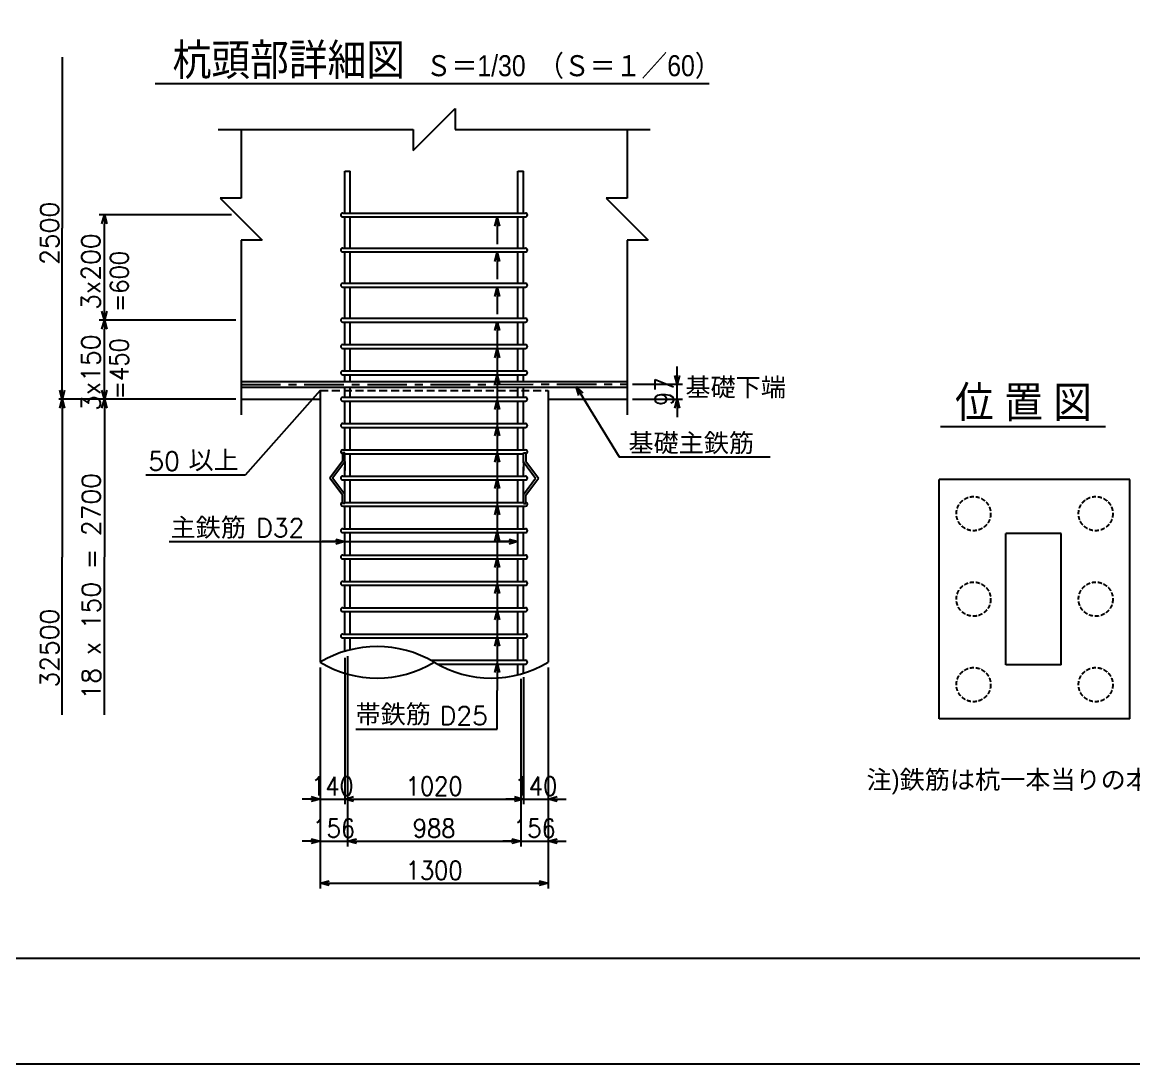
# Model space of a CAD drawing. Extents: x 92661 to 134711, y 44762 to 74462.
# Drawn here: x 115448 to 126009, y 44762 to 54658 of the extents above; entities that cross this region are included whole.
import ezdxf
from ezdxf.enums import TextEntityAlignment as Align

# ---------------------------------------------------------------- set-up
doc = ezdxf.new("R2010")
doc.units = 0
doc.header["$LTSCALE"] = 300
doc.header["$MEASUREMENT"] = 0
doc.linetypes.add('CENTER', pattern=[2, 1.25, -0.25, 0.25, -0.25])
doc.linetypes.add('HIDDEN', pattern=[0.375, 0.25, -0.125])
doc.layers.get('0').update_dxf_attribs({"linetype": 'CONTINUOUS'})
doc.layers.get('DEFPOINTS').update_dxf_attribs({"linetype": 'CONTINUOUS'})
for name, color, linetype in [('LAYER001', 7, 'CONTINUOUS'), ('スペーサー-2', 3, 'CONTINUOUS'), ('寸法', 1, 'CONTINUOUS'), ('引き出し横', 1, 'CONTINUOUS'), ('引き出し縦', 1, 'CONTINUOUS'), ('文字', 3, 'CONTINUOUS'), ('杭主筋', 2, 'CONTINUOUS'), ('枠', 7, 'CONTINUOUS'), ('構造', 3, 'CONTINUOUS'), ('構造線', 3, 'CONTINUOUS'), ('肋筋', 3, 'CONTINUOUS'), ('記号', 2, 'CONTINUOUS')]:
    doc.layers.add(name, color=color, linetype=linetype)
doc.styles.add('MS明朝', font='MS PMincho.ttf')
doc.styles.add('romans', font='ROMANS.shx', dxfattribs={"width": 0.9, "bigfont": 'EXTFONT.shx'})
doc.styles.get("Standard").update_dxf_attribs({"font": 'romans.shx', "bigfont": 'extfont.shx'})
doc.styles.add('ｽﾀｲﾙ1', font='ROMANS.shx', dxfattribs={"bigfont": 'EXTFONT.shx'})
doc.dimstyles.new('ST-50-30', dxfattribs={"dimscale": 50, "dimtxt": 3.5, "dimasz": 1.7, "dimexe": 1, "dimexo": 1, "dimgap": 1, "dimtad": 0, "dimdec": 0, "dimlfac": 0.6, "dimzin": 0, "dimdsep": 46, "dimtxsty": 'romans', "dimblk": 'OPEN30', "dimcen": 1, "dimdle": 3, "dimclrd": 1, "dimclre": 1, "dimclrt": 3, "dimaunit": 1, "dimadec": 0, "dimazin": 0, "dimtfac": 1, "dimtdec": 0, "dimtix": 1, "dimtmove": 2, "dimatfit": 3, "dimldrblk": 'OPEN30', "dimfxl": 0, "dimtvp": 0.7, "dimtolj": 1, "dimtzin": 0, "dimarcsym": 0})
doc.dimstyles.get("Standard").update_dxf_attribs({"dimtxt": 0.18, "dimasz": 0.18, "dimexe": 0.18, "dimexo": 0.0625, "dimgap": 0.09, "dimtad": 0, "dimtih": 1, "dimtoh": 1, "dimdec": 4, "dimzin": 0, "dimdsep": 46, "dimtxsty": 'Standard', "dimcen": 0.09, "dimadec": 0, "dimazin": 0, "dimtfac": 1, "dimtdec": 4, "dimtofl": 0, "dimtmove": 0, "dimatfit": 3, "dimfxl": 0, "dimtolj": 1, "dimtzin": 0, "dimarcsym": 0})
doc.dimstyles.new('矢', dxfattribs={"dimscale": 50, "dimtxt": 3.5, "dimasz": 1.7, "dimexe": 1, "dimexo": 0.7, "dimgap": 0.09, "dimtad": 0, "dimdec": 0, "dimzin": 0, "dimdsep": 46, "dimtxsty": 'romans', "dimblk": 'OPEN30', "dimcen": 1, "dimdle": 1, "dimclrd": 1, "dimclre": 1, "dimclrt": 3, "dimaunit": 1, "dimadec": 0, "dimazin": 0, "dimtfac": 1, "dimtdec": 0, "dimtix": 1, "dimtmove": 2, "dimatfit": 3, "dimldrblk": 'OPEN30', "dimfxl": 0, "dimtvp": 0.7, "dimtolj": 1, "dimtzin": 0, "dimarcsym": 0})

# ---------------------------------------------------------------- blocks, each defined once
blk = doc.blocks.new('_Open30')
at = {"color": 0, "lineweight": -2}
for p, q in [((-1, 0.26794919), (0, 0)), ((0, 0), (-1, -0.26794919)), ((0, 0), (-1, 0))]:
    blk.add_line(p, q, dxfattribs=at)
blk = doc.blocks.new('*D1')
at = {"layer": 'DEFPOINTS', "color": 0, "linetype": 'Continuous'}
for p in [(118278.3934306322, 48577.0832777594), (120445.0608513712, 48577.08360704192), (120445.0608513712, 46477.11360704212)]:
    blk.add_point(p, dxfattribs=at)
at = {"layer": '寸法', "color": 1, "linetype": 'Continuous', "lineweight": -2}
for p, q in [((118278.3934306322, 48527.0832777594), (118278.3934306322, 46427.11360704212)), ((120445.0608513712, 48527.08360704192), (120445.0608513712, 46427.11360704212)), ((118363.3934306322, 46477.11360704212), (120360.0608513712, 46477.11360704212))]:
    blk.add_line(p, q, dxfattribs=at)
at = {"layer": '寸法', "color": 1, "linetype": 'Continuous', "lineweight": -2, "xscale": 85, "yscale": 85, "zscale": 85, "rotation": 180}
blk.add_blockref('_Open30', (118278.3934306322, 46477.11360704212), dxfattribs=at)
at = {"layer": '寸法', "color": 1, "linetype": 'Continuous', "lineweight": -2, "xscale": 85, "yscale": 85, "zscale": 85}
blk.add_blockref('_Open30', (120445.0608513712, 46477.11360704212), dxfattribs=at)
at = {"layer": '寸法', "color": 3, "linetype": 'Continuous', "insert": (119361.7271410017, 46599.61360704212), "char_height": 175, "attachment_point": 5, "style": 'romans'}
blk.add_mtext('\\A1;1300', dxfattribs=at)
blk = doc.blocks.new('*D2')
at = {"color": 1, "linetype": 'ByBlock'}
for p, q in [((118538.393351371, 48634.87360704158), (118538.393351371, 46827.11360704212)), ((120185.0583513709, 48419.29360704153), (120185.0583513709, 46827.11360704212)), ((118623.393351371, 46877.11360704212), (120100.0583513709, 46877.11360704212))]:
    blk.add_line(p, q, dxfattribs=at)
at = {"layer": 'DEFPOINTS', "color": 0, "linetype": 'ByBlock'}
for p in [(118538.393351371, 48684.87360704158), (120185.0583513709, 48469.29360704153), (120185.0583513709, 46877.11360704212)]:
    blk.add_point(p, dxfattribs=at)
at = {"color": 1, "linetype": 'ByBlock', "xscale": 85, "yscale": 85, "zscale": 85, "rotation": 180}
blk.add_blockref('_Open30', (118538.393351371, 46877.11360704212), dxfattribs=at)
at = {"color": 1, "linetype": 'ByBlock', "xscale": 85, "yscale": 85, "zscale": 85}
blk.add_blockref('_Open30', (120185.0583513709, 46877.11360704212), dxfattribs=at)
at = {"color": 3, "linetype": 'ByBlock', "insert": (119361.7258513709, 46999.61360704212), "char_height": 175, "attachment_point": 5, "style": 'romans'}
blk.add_mtext('\\A1;988', dxfattribs=at)
blk = doc.blocks.new('*D3')
at = {"layer": 'DEFPOINTS', "color": 0, "linetype": 'Continuous'}
for p in [(118511.7258513711, 48670.21360704157), (120211.7258513711, 48483.95860704177), (120211.7258513711, 47277.11360704212)]:
    blk.add_point(p, dxfattribs=at)
at = {"layer": '寸法', "color": 1, "linetype": 'Continuous', "lineweight": -2}
for p, q in [((118511.7258513711, 48620.21360704157), (118511.7258513711, 47227.11360704212)), ((120211.7258513711, 48433.95860704177), (120211.7258513711, 47227.11360704212)), ((118596.7258513711, 47277.11360704212), (120126.7258513711, 47277.11360704212))]:
    blk.add_line(p, q, dxfattribs=at)
at = {"layer": '寸法', "color": 1, "linetype": 'Continuous', "lineweight": -2, "xscale": 85, "yscale": 85, "zscale": 85, "rotation": 180}
blk.add_blockref('_Open30', (118511.7258513711, 47277.11360704212), dxfattribs=at)
at = {"layer": '寸法', "color": 1, "linetype": 'Continuous', "lineweight": -2, "xscale": 85, "yscale": 85, "zscale": 85}
blk.add_blockref('_Open30', (120211.7258513711, 47277.11360704212), dxfattribs=at)
at = {"layer": '寸法', "color": 3, "linetype": 'Continuous', "insert": (119361.7258513711, 47399.61360704212), "char_height": 175, "attachment_point": 5, "style": 'romans'}
blk.add_mtext('\\A1;1020', dxfattribs=at)
blk = doc.blocks.new('*D4')
at = {"color": 1, "linetype": 'ByBlock'}
for p, q in [((118538.393351371, 48634.87360704158), (118538.393351371, 46827.11360704212)), ((118278.390851371, 48527.08360704192), (118278.390851371, 46827.11360704212)), ((118193.390851371, 46877.11360704212), (118108.390851371, 46877.11360704212)), ((118278.390851371, 46877.11360704212), (118538.393351371, 46877.11360704212)), ((118623.393351371, 46877.11360704212), (118708.393351371, 46877.11360704212))]:
    blk.add_line(p, q, dxfattribs=at)
at = {"layer": 'DEFPOINTS', "color": 0, "linetype": 'ByBlock'}
for p in [(118538.393351371, 48684.87360704158), (118278.390851371, 48577.08360704192), (118538.393351371, 46877.11360704212)]:
    blk.add_point(p, dxfattribs=at)
at = {"color": 1, "linetype": 'ByBlock', "xscale": 85, "yscale": 85, "zscale": 85}
blk.add_blockref('_Open30', (118278.390851371, 46877.11360704212), dxfattribs=at)
at = {"color": 1, "linetype": 'ByBlock', "xscale": 85, "yscale": 85, "zscale": 85, "rotation": 180}
blk.add_blockref('_Open30', (118538.393351371, 46877.11360704212), dxfattribs=at)
at = {"color": 3, "linetype": 'ByBlock', "insert": (118408.392101371, 46999.61360704212), "char_height": 175, "attachment_point": 5, "style": 'romans'}
blk.add_mtext('\\A1;156', dxfattribs=at)
blk = doc.blocks.new('*D5')
at = {"layer": 'DEFPOINTS', "color": 0, "linetype": 'Continuous'}
for p in [(118511.7258513711, 48670.21360704157), (118278.390851371, 48577.08360704192), (118511.7258513711, 47277.11360704212)]:
    blk.add_point(p, dxfattribs=at)
at = {"layer": '寸法', "color": 1, "linetype": 'Continuous', "lineweight": -2}
for p, q in [((118511.7258513711, 48620.21360704157), (118511.7258513711, 47227.11360704212)), ((118278.390851371, 48527.08360704192), (118278.390851371, 47227.11360704212)), ((118193.390851371, 47277.11360704212), (118108.390851371, 47277.11360704212)), ((118278.390851371, 47277.11360704212), (118511.7258513711, 47277.11360704212)), ((118596.7258513711, 47277.11360704212), (118681.7258513711, 47277.11360704212))]:
    blk.add_line(p, q, dxfattribs=at)
at = {"layer": '寸法', "color": 1, "linetype": 'Continuous', "lineweight": -2, "xscale": 85, "yscale": 85, "zscale": 85}
blk.add_blockref('_Open30', (118278.390851371, 47277.11360704212), dxfattribs=at)
at = {"layer": '寸法', "color": 1, "linetype": 'Continuous', "lineweight": -2, "xscale": 85, "yscale": 85, "zscale": 85, "rotation": 180}
blk.add_blockref('_Open30', (118511.7258513711, 47277.11360704212), dxfattribs=at)
at = {"layer": '寸法', "color": 3, "linetype": 'Continuous', "insert": (118395.0583513711, 47399.61360704212), "char_height": 175, "attachment_point": 5, "style": 'romans'}
blk.add_mtext('\\A1;140', dxfattribs=at)
blk = doc.blocks.new('*D10')
at = {"layer": 'DEFPOINTS', "color": 0, "linetype": 'Continuous'}
for p in [(115828.360851371, 54326.90360704192), (115828.360851371, 54326.90360704192), (115828.360851371, 51076.90360704192)]:
    blk.add_point(p, dxfattribs=at)
at = {"layer": '寸法', "color": 0, "linetype": 'Continuous', "lineweight": -2}
for p, q in [((115828.298351371, 54326.90360704192), (115828.180851371, 54326.90360704192)), ((115828.360851371, 54326.72360704192), (115828.360851371, 52702.08360704192)), ((115828.360851371, 51077.08360704192), (115828.360851371, 52701.72360704192)), ((115828.298351371, 51076.90360704192), (115828.180851371, 51076.90360704192))]:
    blk.add_line(p, q, dxfattribs=at)
at = {"layer": '寸法', "color": 0, "linetype": 'Continuous'}
for points in [[(115828.330851371, 54326.72360704192), (115828.390851371, 54326.72360704192), (115828.360851371, 54326.90360704192)], [(115828.330851371, 51077.08360704192), (115828.390851371, 51077.08360704192), (115828.360851371, 51076.90360704192)]]:
    blk.add_solid(points, dxfattribs=at)
at = {"layer": '寸法', "color": 0, "linetype": 'Continuous', "insert": (115828.360851371, 52701.90360704195), "char_height": 0.18, "attachment_point": 5}
blk.add_mtext('\\A1;3250.0000', dxfattribs=at)
blk = doc.blocks.new('*D11')
at = {"layer": 'DEFPOINTS', "color": 0, "linetype": 'Continuous'}
for p in [(116228.4208513708, 51077.26360704191), (116228.4208513708, 51077.26360704191), (116228.4208513708, 48077.26360704191)]:
    blk.add_point(p, dxfattribs=at)
at = {"layer": '寸法', "color": 0, "linetype": 'Continuous', "lineweight": -2}
for p, q in [((116228.3583513708, 51077.26360704191), (116228.2408513708, 51077.26360704191)), ((116228.4208513708, 51077.08360704191), (116228.4208513708, 49577.44360704191)), ((116228.4208513708, 48077.44360704191), (116228.4208513708, 49577.08360704191)), ((116228.3583513708, 48077.26360704191), (116228.2408513708, 48077.26360704191))]:
    blk.add_line(p, q, dxfattribs=at)
at = {"layer": '寸法', "color": 0, "linetype": 'Continuous'}
for points in [[(116228.3908513708, 51077.08360704191), (116228.4508513708, 51077.08360704191), (116228.4208513708, 51077.26360704191)], [(116228.3908513708, 48077.44360704191), (116228.4508513708, 48077.44360704191), (116228.4208513708, 48077.26360704191)]]:
    blk.add_solid(points, dxfattribs=at)
at = {"layer": '寸法', "color": 0, "linetype": 'Continuous', "insert": (116228.4208513708, 49577.26360704193), "char_height": 0.18, "attachment_point": 5}
blk.add_mtext('\\A1;3000.0000', dxfattribs=at)
blk = doc.blocks.new('*D12')
at = {"layer": 'DEFPOINTS', "color": 0, "linetype": 'Continuous'}
for p in [(115828.360851371, 51076.90360704192), (115828.360851371, 51076.90360704192), (115828.360851371, 48076.90360704192)]:
    blk.add_point(p, dxfattribs=at)
at = {"layer": '寸法', "color": 0, "linetype": 'Continuous', "lineweight": -2}
for p, q in [((115828.298351371, 51076.90360704192), (115828.180851371, 51076.90360704192)), ((115828.360851371, 51076.72360704192), (115828.360851371, 49577.08360704192)), ((115828.360851371, 48077.08360704192), (115828.360851371, 49576.72360704192)), ((115828.298351371, 48076.90360704192), (115828.180851371, 48076.90360704192))]:
    blk.add_line(p, q, dxfattribs=at)
at = {"layer": '寸法', "color": 0, "linetype": 'Continuous'}
for points in [[(115828.330851371, 51076.72360704192), (115828.390851371, 51076.72360704192), (115828.360851371, 51076.90360704192)], [(115828.330851371, 48077.08360704192), (115828.390851371, 48077.08360704192), (115828.360851371, 48076.90360704192)]]:
    blk.add_solid(points, dxfattribs=at)
at = {"layer": '寸法', "color": 0, "linetype": 'Continuous', "insert": (115828.360851371, 49576.90360704195), "char_height": 0.18, "attachment_point": 5}
blk.add_mtext('\\A1;3000.0000', dxfattribs=at)
blk = doc.blocks.new('*D13')
at = {"layer": 'DEFPOINTS', "color": 0, "linetype": 'Continuous'}
for p in [(116228.4208513708, 51827.08320704191), (117528.390851371, 51827.08320704191), (117528.390851371, 51077.08360704192)]:
    blk.add_point(p, dxfattribs=at)
at = {"layer": '寸法', "color": 1, "linetype": 'Continuous', "lineweight": -2}
for p, q in [((117478.390851371, 51827.08320704191), (116178.4208513708, 51827.08320704191)), ((116228.4208513708, 51162.08360704192), (116228.4208513708, 51742.08320704191)), ((117478.390851371, 51077.08360704192), (116178.4208513708, 51077.08360704192))]:
    blk.add_line(p, q, dxfattribs=at)
at = {"layer": '寸法', "color": 1, "linetype": 'Continuous', "lineweight": -2, "xscale": 85, "yscale": 85, "zscale": 85}
for p, rotation in [((116228.4208513708, 51827.08320704191), 90), ((116228.4208513708, 51077.08360704192), 270)]:
    blk.add_blockref('_Open30', p, dxfattribs=dict(at, rotation=rotation))
at = {"layer": '寸法', "color": 3, "linetype": 'Continuous', "insert": (116369.399077828, 51365.29099172748), "char_height": 175, "attachment_point": 5, "rotation": 90, "style": 'romans'}
blk.add_mtext('\\A1;=450', dxfattribs=at)
blk = doc.blocks.new('*D14')
at = {"layer": 'DEFPOINTS', "color": 0, "linetype": 'Continuous'}
for p in [(116228.4208513708, 52827.08310704191), (117487.5404905345, 52827.08310704191), (117528.390851371, 51827.08320704191)]:
    blk.add_point(p, dxfattribs=at)
at = {"layer": '寸法', "color": 1, "linetype": 'Continuous', "lineweight": -2}
for p, q in [((117437.5404905345, 52827.08310704191), (116178.4208513708, 52827.08310704191)), ((116228.4208513708, 51912.08320704191), (116228.4208513708, 52742.08310704191)), ((117478.390851371, 51827.08320704191), (116178.4208513708, 51827.08320704191))]:
    blk.add_line(p, q, dxfattribs=at)
at = {"layer": '寸法', "color": 1, "linetype": 'Continuous', "lineweight": -2, "xscale": 85, "yscale": 85, "zscale": 85}
for p, rotation in [((116228.4208513708, 52827.08310704191), 90), ((116228.4208513708, 51827.08320704191), 270)]:
    blk.add_blockref('_Open30', p, dxfattribs=dict(at, rotation=rotation))
at = {"layer": '寸法', "color": 3, "linetype": 'Continuous', "insert": (116370.8774638371, 52194.5346996263), "char_height": 175, "attachment_point": 5, "rotation": 90, "style": 'romans'}
blk.add_mtext('\\A1;=600', dxfattribs=at)
blk = doc.blocks.new('*D35')
at = {"color": 1, "linetype": 'ByBlock'}
for p, q in [((120445.0608513712, 48527.08360704192), (120445.0608513712, 46827.11360704212)), ((120185.0583513709, 48419.29360704153), (120185.0583513709, 46827.11360704212)), ((120100.0583513709, 46877.11360704212), (120015.0583513709, 46877.11360704212)), ((120185.0583513709, 46877.11360704212), (120445.0608513712, 46877.11360704212)), ((120530.0608513712, 46877.11360704212), (120615.0608513712, 46877.11360704212))]:
    blk.add_line(p, q, dxfattribs=at)
at = {"layer": 'DEFPOINTS', "color": 0, "linetype": 'ByBlock'}
for p in [(120445.0608513712, 48577.08360704192), (120185.0583513709, 48469.29360704153), (120445.0608513712, 46877.11360704212)]:
    blk.add_point(p, dxfattribs=at)
at = {"color": 1, "linetype": 'ByBlock', "xscale": 85, "yscale": 85, "zscale": 85}
blk.add_blockref('_Open30', (120185.0583513709, 46877.11360704212), dxfattribs=at)
at = {"color": 1, "linetype": 'ByBlock', "xscale": 85, "yscale": 85, "zscale": 85, "rotation": 180}
blk.add_blockref('_Open30', (120445.0608513712, 46877.11360704212), dxfattribs=at)
at = {"color": 3, "linetype": 'ByBlock', "insert": (120315.059601371, 46999.61360704212), "char_height": 175, "attachment_point": 5, "style": 'romans'}
blk.add_mtext('\\A1;156', dxfattribs=at)
blk = doc.blocks.new('*D36')
at = {"layer": 'DEFPOINTS', "color": 0, "linetype": 'Continuous'}
for p in [(120211.7258513711, 48483.95860704177), (120445.0608513712, 48577.08360704192), (120445.0608513712, 47277.11360704212)]:
    blk.add_point(p, dxfattribs=at)
at = {"layer": '寸法', "color": 1, "linetype": 'Continuous', "lineweight": -2}
for p, q in [((120445.0608513712, 48527.08360704192), (120445.0608513712, 47227.11360704212)), ((120211.7258513711, 48433.95860704177), (120211.7258513711, 47227.11360704212)), ((120126.7258513711, 47277.11360704212), (120041.7258513711, 47277.11360704212)), ((120211.7258513711, 47277.11360704212), (120445.0608513712, 47277.11360704212)), ((120530.0608513712, 47277.11360704212), (120615.0608513712, 47277.11360704212))]:
    blk.add_line(p, q, dxfattribs=at)
at = {"layer": '寸法', "color": 1, "linetype": 'Continuous', "lineweight": -2, "xscale": 85, "yscale": 85, "zscale": 85}
blk.add_blockref('_Open30', (120211.7258513711, 47277.11360704212), dxfattribs=at)
at = {"layer": '寸法', "color": 1, "linetype": 'Continuous', "lineweight": -2, "xscale": 85, "yscale": 85, "zscale": 85, "rotation": 180}
blk.add_blockref('_Open30', (120445.0608513712, 47277.11360704212), dxfattribs=at)
at = {"layer": '寸法', "color": 3, "linetype": 'Continuous', "insert": (120328.3933513711, 47399.61360704212), "char_height": 175, "attachment_point": 5, "style": 'romans'}
blk.add_mtext('\\A1;140', dxfattribs=at)
blk = doc.blocks.new('*D37')
at = {"layer": 'DEFPOINTS', "color": 0, "linetype": 'Continuous'}
for p in [(121195.0608513712, 51217.91694037525), (121670.8143771226, 51217.91694037525), (121195.0608513712, 51077.08360704192)]:
    blk.add_point(p, dxfattribs=at)
at = {"layer": '寸法', "color": 1, "linetype": 'Continuous', "lineweight": -2}
for p, q in [((121670.8143771226, 51302.91694037525), (121670.8143771226, 51387.91694037525)), ((121245.0608513712, 51217.91694037525), (121720.8143771226, 51217.91694037525)), ((121670.8143771226, 51077.08360704192), (121670.8143771226, 51217.91694037525)), ((121245.0608513712, 51077.08360704192), (121720.8143771226, 51077.08360704192)), ((121670.8143771226, 50992.08360704192), (121670.8143771226, 50907.08360704192))]:
    blk.add_line(p, q, dxfattribs=at)
at = {"layer": '寸法', "color": 1, "linetype": 'Continuous', "lineweight": -2, "xscale": 85, "yscale": 85, "zscale": 85}
for p, rotation in [((121670.8143771226, 51217.91694037525), 270), ((121670.8143771226, 51077.08360704192), 90)]:
    blk.add_blockref('_Open30', p, dxfattribs=dict(at, rotation=rotation))
at = {"layer": '寸法', "color": 3, "linetype": 'Continuous', "insert": (121548.3143771225, 51147.50027370861), "char_height": 175, "attachment_point": 5, "rotation": 90, "style": 'romans'}
blk.add_mtext('\\A1;97', dxfattribs=at)

msp = doc.modelspace()

# ---------------------------------------------------------------- linework, layer by layer
at = {"layer": 'LAYER001', "color": 4, "linetype": 'HIDDEN', "ltscale": 0.5}
for centre in [(124486.5184926808, 49989.05140620613), (125646.9862969275, 49989.05140620613), (124486.5184926808, 49176.55140620613), (125646.9862969275, 49176.55140620613), (124486.5184926808, 48364.05140620613), (125646.9862969275, 48364.05140620613)]:
    msp.add_circle(centre, 162.5, dxfattribs=at)
at = {"layer": 'スペーサー-2', "color": 3, "linetype": 'Continuous'}
for p, q in [((118490.0608513709, 50488.64227371034), (118370.7708513707, 50326.75727371045)), ((118511.7258513711, 50481.52227371049), (118397.6808513712, 50326.75727371045)), ((118511.7258513711, 50568.41727371013), (118490.0608513709, 50568.41727371013)), ((118490.0608513709, 50568.41727371013), (118490.0608513709, 50488.64227371034)), ((118511.7258513711, 50485.41727371013), (118511.7258513711, 50398.52227371049)), ((120211.7258513718, 50568.41727371013), (120233.3908513713, 50568.41727371013)), ((120211.7258513718, 50485.41727371013), (120211.7258513718, 50398.52227371049)), ((120211.7258513718, 50481.52227371049), (120325.7708513717, 50326.75727371045)), ((120233.3908513713, 50568.41727371013), (120233.3908513713, 50488.64227371034)), ((120233.3908513713, 50488.64227371034), (120352.6808513715, 50326.75727371045)), ((118490.0608513709, 50164.87727371007), (118370.7708513707, 50326.75727371045)), ((118511.7258513711, 50171.99727371064), (118397.6808513712, 50326.75727371045)), ((120211.7258513718, 50171.99727371064), (120325.7708513717, 50326.75727371045)), ((120233.3908513713, 50164.87727371007), (120352.6808513715, 50326.75727371045)), ((118490.0608513709, 50085.10227371028), (118490.0608513709, 50164.87727371007)), ((120233.3908513713, 50085.10227371028), (120233.3908513713, 50164.87727371007)), ((118511.7258513711, 50085.10227371028), (118490.0608513709, 50085.10227371028)), ((118511.7258513711, 50002.10227371028), (118511.7258513711, 50058.74860704198)), ((120211.7258513718, 50085.10227371028), (120233.3908513713, 50085.10227371028)), ((120211.7258513718, 50002.10227371028), (120211.7258513718, 50058.74860704198))]:
    msp.add_line(p, q, dxfattribs=at)
at = {"layer": '寸法', "linetype": 'Continuous'}
msp.add_line((119960.0817914415, 47942.71860704166), (119960.0817914415, 48309.28030377137), dxfattribs=at)
at = {"layer": '引き出し横', "color": 1, "linetype": 'Continuous'}
for p, q in [((120715.0987952904, 51189.58527370881), (121120.523508766, 50528.74860704169)), ((116178.4208513708, 51077.08360704192), (115795.0099515918, 51077.08360704192)), ((121120.523508766, 50528.74860704169), (122554.792913978, 50528.74860704169)), ((116843.5904362018, 49722.918607042), (120158.3908513706, 49722.91860704198))]:
    msp.add_line(p, q, dxfattribs=at)
at = {"layer": '引き出し縦', "color": 1, "linetype": 'Continuous'}
msp.add_line((118617.7411825223, 47942.71860704166), (119960.0817914415, 47942.71860704166), dxfattribs=at)
at = {"layer": '杭主筋', "color": 3, "linetype": 'Continuous'}
for p, q in [((118511.7258513711, 53243.74960704191), (118565.0608513709, 53243.74960704191)), ((118511.7258513711, 52845.41810704184), (118511.7258513711, 53243.74960704191)), ((118565.0608513709, 52845.41810704184), (118565.0608513709, 53243.74960704191)), ((120158.3908513706, 53243.74960704191), (120211.7258513711, 53243.74960704191)), ((120158.3908513706, 52845.41810704184), (120158.3908513706, 53243.74960704191)), ((120211.7258513711, 52845.41810704184), (120211.7258513711, 53243.74960704191)), ((118511.7258513711, 52720.41810704184), (118511.7258513711, 52808.74810704197)), ((118511.7258513711, 52512.08480704184), (118511.7258513711, 52808.74810704197)), ((118565.0608513709, 52720.41810704184), (118565.0608513709, 52808.74810704197)), ((118565.0608513709, 52512.08480704184), (118565.0608513709, 52808.74810704197)), ((120158.3908513706, 52720.41810704184), (120158.3908513706, 52808.74810704197)), ((120158.3908513706, 52512.08480704184), (120158.3908513706, 52808.74810704197)), ((120211.7258513711, 52720.41810704184), (120211.7258513711, 52808.74810704197)), ((120211.7258513711, 52512.08480704184), (120211.7258513711, 52808.74810704197)), ((118511.7258513711, 52178.75150704184), (118511.7258513711, 52475.41480704198)), ((118565.0608513709, 52178.75150704184), (118565.0608513709, 52475.41480704198)), ((120158.3908513706, 52178.75150704184), (120158.3908513706, 52475.41480704198)), ((120211.7258513711, 52178.75150704184), (120211.7258513711, 52475.41480704198)), ((118511.7258513711, 51845.41820704185), (118511.7258513711, 52142.08150704198)), ((118565.0608513709, 51845.41820704185), (118565.0608513709, 52142.08150704198)), ((120158.3908513706, 51845.41820704185), (120158.3908513706, 52142.08150704198)), ((120211.7258513711, 51845.41820704185), (120211.7258513711, 52142.08150704198)), ((118511.7258513711, 51595.41860704185), (118511.7258513711, 51808.74820704198)), ((118565.0608513709, 51595.41860704185), (118565.0608513709, 51808.74820704198)), ((120158.3908513706, 51595.41860704185), (120158.3908513706, 51808.74820704198)), ((120211.7258513711, 51595.41860704185), (120211.7258513711, 51808.74820704198)), ((118511.7258513711, 51345.41860704184), (118511.7258513711, 51558.74860704199)), ((118565.0608513709, 51345.41860704184), (118565.0608513709, 51558.74860704199)), ((120158.3908513706, 51345.41860704184), (120158.3908513706, 51558.74860704199)), ((120211.7258513711, 51345.41860704184), (120211.7258513711, 51558.74860704199)), ((117528.390851371, 51243.75360704193), (121195.0608513712, 51243.75360704193)), ((118511.7258513711, 51243.75360704193), (118511.7258513711, 51308.74860704198)), ((118565.0608513709, 51243.75360704193), (118565.0608513709, 51308.74860704198)), ((120158.3908513706, 51243.75360704193), (120158.3908513706, 51308.74860704198)), ((120211.7258513711, 51243.75360704193), (120211.7258513711, 51308.74860704198)), ((117528.390851371, 51190.41860704214), (121195.0608513712, 51190.41860704214)), ((118511.7258513711, 51095.41860704185), (118511.7258513711, 51190.41860704214)), ((118565.0608513709, 51095.41860704185), (118565.0608513709, 51190.41860704214)), ((120158.3908513706, 51095.41860704185), (120158.3908513706, 51190.41860704214)), ((120211.7258513711, 51095.41860704185), (120211.7258513711, 51190.41860704214)), ((118511.7258513711, 50845.41860704186), (118511.7258513711, 51058.74860704198)), ((118565.0608513709, 50845.41860704186), (118565.0608513709, 51058.74860704198)), ((120158.3908513706, 50845.41860704186), (120158.3908513706, 51058.74860704198)), ((120211.7258513711, 50845.41860704186), (120211.7258513711, 51058.74860704198)), ((118511.7258513711, 50595.41860704185), (118511.7258513711, 50808.74860704199)), ((118565.0608513709, 50595.41860704185), (118565.0608513709, 50808.74860704199)), ((120158.3908513706, 50595.41860704185), (120158.3908513706, 50808.74860704199)), ((120211.7258513711, 50595.41860704185), (120211.7258513711, 50808.74860704199)), ((118511.7258513711, 50470.41960704185), (118511.7258513711, 50568.41727371013)), ((118565.0608513709, 50345.41860704185), (118565.0608513709, 50558.74860704198)), ((120158.3908513706, 50345.41860704185), (120158.3908513706, 50558.74860704198)), ((120211.7258513711, 50470.41960704185), (120211.7258513711, 50568.41727371013)), ((118511.7258513711, 50345.41860704185), (118511.7258513711, 50433.74960704198)), ((120211.7258513711, 50345.41860704185), (120211.7258513711, 50433.74960704198)), ((118511.7258513711, 50085.10227371028), (118511.7258513711, 50308.74860704198)), ((118565.0608513709, 50095.41860704185), (118565.0608513709, 50308.74860704198)), ((120158.3908513706, 50095.41860704185), (120158.3908513706, 50308.74860704198)), ((120211.7258513711, 50085.10227371028), (120211.7258513711, 50308.74860704198)), ((118511.7258513711, 50053.75360704185), (118511.7258513711, 50058.74860704198)), ((118565.0608513709, 50053.75360704185), (118565.0608513709, 50058.74860704198)), ((118565.0608513709, 49845.42060704185), (118565.0608513709, 50058.74860704198)), ((120158.3908513706, 50053.75360704185), (120158.3908513706, 50058.74860704198)), ((120158.3908513706, 49845.42060704185), (120158.3908513706, 50058.74860704198)), ((120211.7258513711, 50053.75360704185), (120211.7258513711, 50058.74860704198)), ((118511.7258513711, 49845.42060704185), (118511.7258513711, 50017.08360704198)), ((120211.7258513711, 49845.42060704185), (120211.7258513711, 50017.08360704198)), ((118511.7258513711, 49595.41860704185), (118511.7258513711, 49808.75060704198)), ((118565.0608513709, 49595.41860704185), (118565.0608513709, 49808.75060704198)), ((120158.3908513706, 49595.41860704185), (120158.3908513706, 49808.75060704198)), ((120211.7258513711, 49595.41860704185), (120211.7258513711, 49808.75060704198)), ((118511.7258513711, 49345.41860704185), (118511.7258513711, 49558.74860704198)), ((118565.0608513709, 49345.41860704185), (118565.0608513709, 49558.74860704198)), ((120158.3908513706, 49345.41860704185), (120158.3908513706, 49558.74860704198)), ((120211.7258513711, 49345.41860704185), (120211.7258513711, 49558.74860704198)), ((118511.7258513711, 49095.41860704185), (118511.7258513711, 49308.74860704198)), ((118565.0608513709, 49095.41860704185), (118565.0608513709, 49308.74860704198)), ((120158.3908513706, 49095.41860704185), (120158.3908513706, 49308.74860704198)), ((120211.7258513711, 49095.41860704185), (120211.7258513711, 49308.74860704198)), ((118511.7258513711, 48845.41860704186), (118511.7258513711, 49058.74860704198)), ((118565.0608513709, 48845.41860704186), (118565.0608513709, 49058.74860704198)), ((120158.3908513706, 48845.41860704186), (120158.3908513706, 49058.74860704198)), ((120211.7258513711, 48845.41860704186), (120211.7258513711, 49058.74860704198)), ((118511.7258513711, 48680.92989662554), (118511.7258513711, 48808.74860704198)), ((118565.0608513709, 48695.7413906678), (118565.0608513709, 48808.74860704198)), ((120158.3908513706, 48595.41860704185), (120158.3908513706, 48808.74860704198)), ((120211.7258513711, 48595.42260704185), (120211.7258513711, 48808.74860704198)), ((120158.3908513706, 48458.42582341513), (120158.3908513706, 48558.74860704198)), ((120211.7258513711, 48473.23731745757), (120211.7258513711, 48558.75260704198))]:
    msp.add_line(p, q, dxfattribs=at)
at = {"layer": '杭主筋', "color": 4, "linetype": 'CENTER'}
msp.add_line((117528.390851371, 51217.08360704192), (121195.0608513712, 51217.91694037525), dxfattribs=at)
at = {"layer": '枠', "color": 1, "linetype": 'Continuous', "flags": 128}
msp.add_lwpolyline([(92660.61285484319, 74461.94194479394), (92660.61285484319, 44761.94194479394), (134710.6128548432, 44761.94194479394), (134710.6128548432, 74461.94194479394), (92660.61285484319, 74461.94194479394)], dxfattribs=at)
at = {"layer": '枠', "color": 2, "linetype": 'Continuous', "flags": 128}
msp.add_lwpolyline([(94160.61285484319, 45761.94194479394), (94160.61285484319, 73461.94194479394), (133710.6128548432, 73461.94194479394), (133710.6128548432, 45761.94194479394), (94160.61285484319, 45761.94194479394)], dxfattribs=at)
at = {"layer": '構造', "color": 1, "linetype": 'Continuous'}
for p, q in [((119161.7258513711, 53438.86383232611), (119561.7258513711, 53838.86383232611)), ((119561.7258513711, 53838.86383232611), (119561.7258513711, 53638.86383232611)), ((117308.3116024322, 53638.86383232611), (119161.7258513711, 53638.86383232611)), ((117528.390851371, 53638.86383232611), (117528.390851371, 52986.23274620542)), ((119161.7258513711, 53638.86383232611), (119161.7258513711, 53438.86383232611)), ((119561.7258513711, 53638.86383232611), (121415.14010031, 53638.86383232611)), ((121195.0608513712, 53638.86383232611), (121195.0608513712, 52986.23274620542)), ((117528.390851371, 52986.23274620542), (117328.390851371, 52986.23274620542)), ((117328.390851371, 52986.23274620542), (117728.390851371, 52586.23274620542)), ((121195.0608513712, 52986.23274620542), (120995.0608513712, 52986.23274620542)), ((120995.0608513712, 52986.23274620542), (121395.0608513712, 52586.23274620542)), ((117528.390851371, 52586.23274620542), (117528.390851371, 50927.08360704192)), ((117728.390851371, 52586.23274620542), (117528.390851371, 52586.23274620542)), ((121195.0608513712, 52586.23274620542), (121195.0608513712, 50927.08360704192)), ((121395.0608513712, 52586.23274620542), (121195.0608513712, 52586.23274620542)), ((117565.840851371, 50355.28860704126), (116624.1684271439, 50355.28860704126))]:
    msp.add_line(p, q, dxfattribs=at)
at = {"layer": '構造', "color": 4, "linetype": 'HIDDEN'}
msp.add_line((118278.390851371, 51160.418607042), (120445.0608513712, 51160.418607042), dxfattribs=at)
at = {"layer": '構造', "color": 4, "linetype": 'Continuous'}
for p, q in [((118278.390851371, 51160.418607042), (118278.390851371, 51077.08360704192)), ((120445.0608513712, 51160.418607042), (120445.0608513712, 51077.08360704192))]:
    msp.add_line(p, q, dxfattribs=at)
at = {"layer": '構造', "linetype": 'Continuous'}
for p, q in [((117528.390851371, 51077.08360704192), (118278.390851371, 51077.08360704192)), ((118278.390851371, 51077.08360704192), (118278.390851371, 48577.08360704192)), ((120445.0608513712, 51077.08360704192), (120445.0608513712, 48577.08360704192)), ((120445.0608513712, 51077.08360704192), (121195.0608513712, 51077.08360704192))]:
    msp.add_line(p, q, dxfattribs=at)
at = {"layer": '構造', "color": 1, "linetype": 'Continuous', "flags": 128}
msp.add_lwpolyline([(118278.3958513707, 51160.4136070422), (117565.840851371, 50355.28860704126)], dxfattribs=at)
at = {"layer": '構造', "color": 1, "linetype": 'Continuous'}
for centre, start, end in [((118820.0608513712, 47674.07360704156), 59.04270000009404, 120.957299999906), ((118820.0608513712, 49480.09360704155), 239.042700000094, 300.957299999906), ((119903.390851371, 49480.09360704155), 239.042700000094, 300.957299999906)]:
    msp.add_arc(centre, 1053.01, start, end, dxfattribs=at)
at = {"layer": '構造線', "color": 4, "linetype": 'Continuous'}
for p, q in [((124161.5150650901, 48039.05140620613), (124161.5150650901, 50314.05140620613)), ((125971.9820124391, 50314.05140620613), (124161.5150650901, 50314.05140620613)), ((125971.9820124391, 48039.05140620613), (125971.9820124391, 50314.05140620613)), ((125318.4320828959, 49801.55140620613), (124793.4320828959, 49801.55140620613)), ((124793.4320828959, 48551.55140620613), (124793.4320828959, 49801.55140620613)), ((125318.4320828959, 48551.55140620613), (125318.4320828959, 49801.55140620613)), ((125318.4320828959, 48551.55140620613), (124793.4320828959, 48551.55140620613)), ((125971.9820124391, 48039.05140620613), (124161.5150650901, 48039.05140620613))]:
    msp.add_line(p, q, dxfattribs=at)
at = {"layer": '肋筋', "linetype": 'Continuous'}
for p, q in [((118493.3908513712, 52845.41810704184), (120230.060851371, 52845.41810704184)), ((118493.3908513712, 52808.74810704197), (120230.060851371, 52808.74810704197)), ((118493.3908513712, 52512.08480704184), (120230.060851371, 52512.08480704184)), ((118493.3908513712, 52475.41480704198), (120230.060851371, 52475.41480704198)), ((118493.3908513712, 52178.75150704184), (120230.060851371, 52178.75150704184)), ((118493.3908513712, 52142.08150704198), (120230.060851371, 52142.08150704198)), ((118493.3908513712, 51845.41820704185), (120230.060851371, 51845.41820704185)), ((118493.3908513712, 51808.74820704198), (120230.060851371, 51808.74820704198)), ((118493.3908513712, 51595.41860704185), (120230.060851371, 51595.41860704185)), ((118493.3908513712, 51558.74860704198), (120230.060851371, 51558.74860704198)), ((118493.3908513712, 51345.41860704185), (120230.060851371, 51345.41860704185)), ((118493.3908513712, 51308.74860704198), (120230.060851371, 51308.74860704198)), ((118493.3908513712, 51095.41860704185), (120230.060851371, 51095.41860704185)), ((118493.3908513712, 51058.74860704198), (120230.060851371, 51058.74860704198)), ((118493.3908513712, 50845.41860704185), (120230.060851371, 50845.41860704185)), ((118493.3908513712, 50808.74860704198), (120230.060851371, 50808.74860704198)), ((118493.3908513712, 50595.41860704185), (120230.060851371, 50595.41860704185)), ((118511.7258513711, 50558.74860704198), (120211.7258513711, 50558.74860704198)), ((118493.3908513712, 50345.41860704185), (120230.060851371, 50345.41860704185)), ((118493.3908513712, 50308.74860704198), (120230.060851371, 50308.74860704198)), ((118493.3908513712, 50058.74860704198), (120230.060851371, 50058.74860704198)), ((118511.7258513711, 50095.41860704184), (120211.7258513711, 50095.41860704185)), ((118493.3908513712, 49845.41860704185), (120230.060851371, 49845.41860704185)), ((118493.3908513712, 49808.74860704198), (120230.060851371, 49808.74860704198)), ((118493.3908513712, 49595.41860704185), (120230.060851371, 49595.41860704185)), ((118493.3908513712, 49558.74860704198), (120230.060851371, 49558.74860704198)), ((118493.3908513712, 49345.41860704185), (120230.060851371, 49345.41860704185)), ((118493.3908513712, 49308.74860704198), (120230.060851371, 49308.74860704198)), ((118493.3908513712, 49095.41860704185), (120230.060851371, 49095.41860704185)), ((118493.3908513712, 49058.74860704198), (120230.060851371, 49058.74860704198)), ((118493.3908513712, 48845.41860704185), (120230.060851371, 48845.41860704185)), ((118493.3908513712, 48808.74860704198), (120230.060851371, 48808.74860704198)), ((119329.9099273716, 48595.42260704185), (120230.060851371, 48595.42260704185)), ((119329.9171557104, 48595.41860704185), (120230.060851371, 48595.41860704185)), ((119391.1765376014, 48558.75260704198), (120230.060851371, 48558.75260704198)), ((119393.5345470305, 48558.74860704198), (120230.060851371, 48558.74860704198))]:
    msp.add_line(p, q, dxfattribs=at)
for centre, start, end in [((118493.3908513712, 52827.08310704191), 90, 270), ((120230.060851371, 52827.08310704191), 270, 90), ((118493.3908513712, 52493.74980704191), 90, 270), ((120230.060851371, 52493.74980704191), 270, 90), ((118493.3908513712, 52160.41650704191), 90, 270), ((120230.060851371, 52160.41650704191), 270, 90), ((118493.3908513712, 51827.08320704191), 90, 270), ((120230.060851371, 51827.08320704191), 270, 90), ((118493.3908513712, 51577.08360704192), 90, 270), ((120230.060851371, 51577.08360704192), 270, 90), ((118493.3908513712, 51327.08360704192), 90, 270), ((120230.060851371, 51327.08360704192), 270, 90), ((118493.3908513712, 51077.08360704192), 90, 270), ((120230.060851371, 51077.08360704192), 270, 90), ((118493.3908513712, 50827.08360704192), 90, 270), ((120230.060851371, 50827.08360704192), 270, 90), ((118493.3908513712, 50577.08360704192), 90, 259.5358741204281), ((120230.060851371, 50577.08360704192), 280.4641258794825, 90), ((118493.3908513712, 50327.08360704192), 90, 270), ((120230.060851371, 50327.08360704192), 270, 90), ((118493.3908513712, 50077.08360704192), 100.4641258795719, 270), ((120230.060851371, 50077.08360704192), 270, 79.53587412051752), ((118493.3908513712, 49827.08360704192), 90, 270), ((120230.060851371, 49827.08360704192), 270, 90), ((118493.3908513712, 49577.08360704192), 90, 270), ((120230.060851371, 49577.08360704192), 270, 90), ((118493.3908513712, 49327.08360704192), 90, 270), ((120230.060851371, 49327.08360704192), 270, 90), ((118493.3908513712, 49077.08360704192), 90, 270), ((120230.060851371, 49077.08360704192), 270, 90), ((118493.3908513712, 48827.08360704192), 90, 270), ((120230.060851371, 48827.08360704192), 270, 90), ((120230.060851371, 48577.08760704192), 270, 90), ((120230.060851371, 48577.08360704192), 270, 90)]:
    msp.add_arc(centre, 18.335, start, end, dxfattribs=at)
at = {"layer": '記号', "linetype": 'Continuous'}
for p, q in [((121974.7181936846, 54072.20135130032), (116710.4832157889, 54072.20135130032)), ((125740.2881985258, 50815.2873460402), (124173.8895730901, 50815.2873460402))]:
    msp.add_line(p, q, dxfattribs=at)

# ---------------------------------------------------------------- texts
at = {"layer": '引き出し横', "color": 3, "linetype": 'Continuous'}
for s, style, p in [('基礎下端', 'MS明朝', (121749.7203240929, 51103.16757247949)), ('基礎主鉄筋', 'MS明朝', (121208.023508766, 50573.74607586075)), ('以上', 'MS明朝', (117027.8174426641, 50411.00536121159)), ('50', 'ｽﾀｲﾙ1', (116646.2017079303, 50400.09701901911)), ('主鉄筋', 'MS明朝', (116857.7817388966, 49770.75546302182)), ('D32', 'ｽﾀｲﾙ1', (117670.9587280573, 49766.83010613272)), ('帯鉄筋', 'MS明朝', (118615.1894804695, 47996.97475670901)), ('D25', 'ｽﾀｲﾙ1', (119415.4434422457, 47981.56224932184)), ('注)鉄筋は杭一本当りの本数を示す。', 'MS明朝', (123469.5888858079, 47374.08350445407))]:
    msp.add_text(s, height=175, dxfattribs=dict(at, style=style)).set_placement(p)
at = {"layer": '文字', "color": 3, "style": 'ｽﾀｲﾙ1'}
for s, p in [('2500', (115796.2510794725, 52352.08360704192)), ('3x200', (116187.3375408259, 51925.24360704183)), ('3x150', (116187.3375408259, 50964.11182759184)), ('18 x 150 = 2700', (116191.9293932144, 48223.04688071768)), ('32500', (115796.2510794725, 48336.19415548393))]:
    msp.add_text(s, height=175, rotation=90, dxfattribs=at).set_placement(p)
at = {"layer": '記号', "style": 'MS明朝', "width": 0.9}
for s, p in [('杭頭部詳細図', (117981.2297113598, 54152.19038432359)), ('位 置 図', (124961.0908524278, 50900.2873460402))]:
    msp.add_text(s, height=300, dxfattribs=at).set_placement(p, align=Align.CENTER)
at = {"layer": '記号', "color": 2, "style": 'MS明朝', "width": 0.9}
for s, p in [('Ｓ＝1/30', (119756.387083285, 54145.27635130033)), ('（Ｓ＝１／60）', (121216.6987131971, 54145.27635130033))]:
    msp.add_text(s, height=200, dxfattribs=at).set_placement(p, align=Align.CENTER)

# ---------------------------------------------------------------- dimensions: what is measured, and where the dimension line sits
at = {"layer": '寸法', "linetype": 'Continuous'}
for p1, p2, picture, middle in [((115828.360851371, 51076.90360704192), (115828.360851371, 54326.90360704192), '*D10', (115828.360851371, 52701.90360704195)), ((115828.360851371, 48076.90360704192), (115828.360851371, 51076.90360704192), '*D12', (115828.360851371, 49576.90360704195)), ((116228.4208513708, 48077.26360704191), (116228.4208513708, 51077.26360704191), '*D11', (116228.4208513708, 49577.26360704193))]:
    dim = msp.add_aligned_dim(p1=p1, p2=p2, distance=0, dimstyle='Standard', dxfattribs=at)
    dim.commit()
    dim.dimension.update_dxf_attribs({"geometry": picture, "text_midpoint": middle})
for base, p1, p2, text, picture, middle in [((116228.4208513708, 52827.08310704191), (117528.390851371, 51827.08320704191), (117487.5404905345, 52827.08310704191), '=<>', '*D14', (116370.8774638371, 52194.5346996263)), ((116228.4208513708, 51827.08320704191), (117528.390851371, 51077.08360704192), (117528.390851371, 51827.08320704191), '=450', '*D13', (116369.399077828, 51365.29099172748))]:
    dim = msp.add_linear_dim(base=base, p1=p1, p2=p2, angle=90, text=text, dimstyle='ST-50-30', dxfattribs=at)
    dim.commit()
    dim.dimension.update_dxf_attribs({"geometry": picture, "text_midpoint": middle, "dimtype": 160})
dim = msp.add_linear_dim(base=(121670.8143771226, 51217.91694037525), p1=(121195.0608513712, 51077.08360704192), p2=(121195.0608513712, 51217.91694037525), angle=90, text='97', dimstyle='ST-50-30', dxfattribs=at)
dim.commit()
dim.dimension.update_dxf_attribs({"geometry": '*D37', "text_midpoint": (121548.3143771225, 51147.50027370861)})
for base, p1, p2, text, picture, middle in [((118538.393351371, 46877.11360704212), (118278.390851371, 48577.08360704192), (118538.393351371, 48684.87360704158), '156', '*D4', (118408.392101371, 46999.61360704212)), ((120185.0583513709, 46877.11360704212), (118538.393351371, 48684.87360704158), (120185.0583513709, 48469.29360704153), '988', '*D2', (119361.7258513709, 46999.61360704212)), ((120445.0608513712, 46877.11360704212), (120185.0583513709, 48469.29360704153), (120445.0608513712, 48577.08360704192), '156', '*D35', (120315.059601371, 46999.61360704212))]:
    dim = msp.add_linear_dim(base=base, p1=p1, p2=p2, text=text, dimstyle='ST-50-30', dxfattribs=at)
    dim.commit()
    dim.dimension.update_dxf_attribs({"geometry": picture, "text_midpoint": middle})
for base, p1, p2, picture, middle in [((118511.7258513711, 47277.11360704212), (118278.390851371, 48577.08360704192), (118511.7258513711, 48670.21360704157), '*D5', (118395.0583513711, 47399.61360704212)), ((120211.7258513711, 47277.11360704212), (118511.7258513711, 48670.21360704157), (120211.7258513711, 48483.95860704177), '*D3', (119361.7258513711, 47399.61360704212)), ((120445.0608513712, 46477.11360704212), (118278.3934306322, 48577.0832777594), (120445.0608513712, 48577.08360704192), '*D1', (119361.7271410017, 46599.61360704212)), ((120445.0608513712, 47277.11360704212), (120211.7258513711, 48483.95860704177), (120445.0608513712, 48577.08360704192), '*D36', (120328.3933513711, 47399.61360704212))]:
    dim = msp.add_linear_dim(base=base, p1=p1, p2=p2, dimstyle='ST-50-30', dxfattribs=at)
    dim.commit()
    dim.dimension.update_dxf_attribs({"geometry": picture, "text_midpoint": middle})

# ---------------------------------------------------------------- leaders
at = {"layer": '引き出し横', "color": 1, "linetype": 'Continuous'}
for points in [[(115828.390851371, 51076.72360704193), (115828.390851371, 51289.60226986121)], [(115828.390851371, 51076.72360704193), (115828.390851371, 50863.84494422266)], [(116228.3908513708, 51077.08360704192), (116228.3908513708, 50864.20494422264)], [(118511.7258513711, 49722.918607042), (118298.8471885518, 49722.918607042)], [(120158.3908513706, 49722.91860704198), (119945.5121885513, 49722.91860704198)]]:
    msp.add_leader(points, dimstyle='矢', override={"dimgap": 0.09, "dimtad": 0}, dxfattribs=at)
at = {"layer": '引き出し縦', "linetype": 'Continuous'}
for points in [[(119960.0817914415, 52804.34444422163), (119960.0817914415, 52549.80078140243)], [(119960.0817914415, 52471.01114422163), (119960.0817914415, 52216.46748140243)], [(119960.0817914415, 52137.67784422163), (119960.0817914415, 51883.13418140243)], [(119960.0817914415, 51812.98674724642), (119960.0817914415, 51558.44308442723)], [(119960.0817914415, 51554.34494422164), (119960.0817914415, 51299.80128140244)], [(119960.0817914415, 51304.34494422164), (119960.0817914415, 51049.80128140244)], [(120710.3807224964, 51197.27566700419), (120821.7020234245, 51015.8234886116)], [(119960.0817914415, 51063.82396659057), (119960.0817914415, 50809.28030377137)], [(119960.0817914415, 50813.82396659057), (119960.0817914415, 50559.28030377137)], [(119960.0817914415, 50563.82396659057), (119960.0817914415, 50309.28030377137)], [(119960.0817914415, 50313.82396659057), (119960.0817914415, 50059.28030377137)], [(119960.0817914415, 50063.82396659057), (119960.0817914415, 49809.28030377137)], [(119960.0817914415, 49813.82396659057), (119960.0817914415, 49559.28030377137)], [(119960.0817914415, 49563.82396659057), (119960.0817914415, 49309.28030377137)], [(119960.0817914415, 49313.82396659057), (119960.0817914415, 49059.28030377137)], [(119960.0817914415, 49063.82396659057), (119960.0817914415, 48809.28030377137)], [(119960.0817914415, 48813.82396659057), (119960.0817914415, 48559.28030377137)], [(119960.0817914415, 48563.82396659057), (119960.0817914415, 48309.28030377137)]]:
    msp.add_leader(points, dimstyle='矢', override={"dimgap": 0.09, "dimtad": 0}, dxfattribs=at)

doc.saveas('drawing.dxf')
